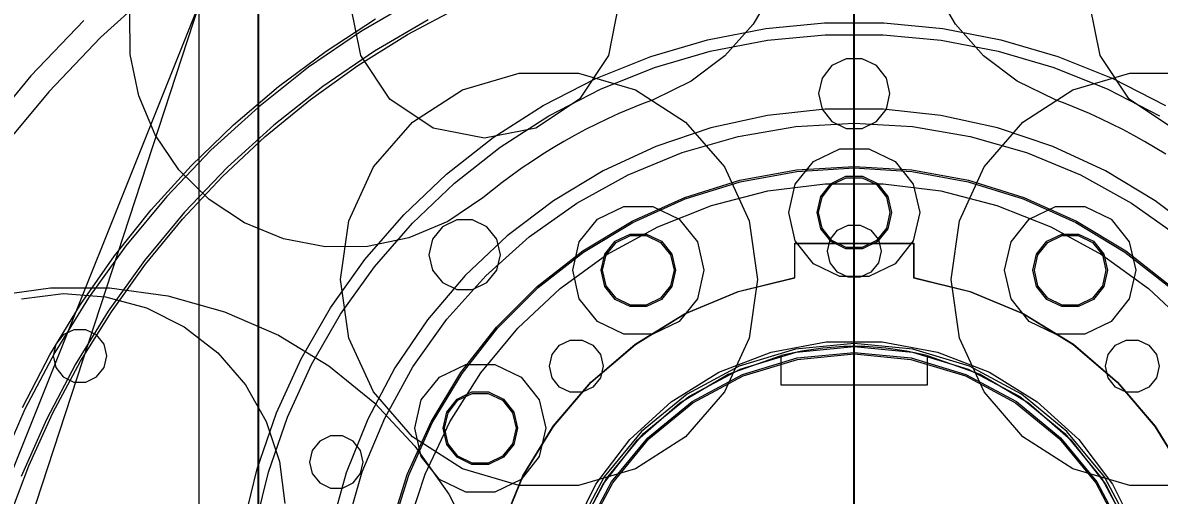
# Model space of a CAD drawing. Header units: millimetres. Extents: x -1970 to 59977, y -50268 to 6837.
# Drawn here: x 25049 to 25430.6, y 1774.9 to 1933.8 of the extents above; entities that cross this region are included whole.
import ezdxf

# ---------------------------------------------------------------- set-up
doc = ezdxf.new("R2010")
doc.units = ezdxf.units.MM
for name, color, linetype, lineweight in [('COTAS_O', 1, 'Continuous', 0), ('COTAS_P', 1, 'Continuous', 0), ('lateral_briquetadora', 7, 'Continuous', 0)]:
    doc.layers.add(name, color=color, linetype=linetype, lineweight=lineweight)
doc.dimstyles.new('R19_100', dxfattribs={"dimtxt": 250, "dimasz": 150, "dimexe": 150, "dimexo": 80, "dimgap": 100, "dimtad": 1, "dimtih": 1, "dimtoh": 1, "dimdsep": 46, "dimcen": 0.09, "dimadec": 0, "dimazin": 0, "dimtfac": 1, "dimtdec": 4, "dimtofl": 0, "dimtmove": 0, "dimatfit": 3, "dimfxl": 1, "dimtolj": 1, "dimtzin": 0, "dimarcsym": 0})

# ---------------------------------------------------------------- blocks, each defined once
blk = doc.blocks.new('*D3')
at = {"layer": 'COTAS_P', "color": 0, "lineweight": -2, "transparency": 16777216}
for p, q in [((25334.81, 3271.57), (25051.31, 4199.21)), ((16158.18, 1324.54), (24951.7, 4011.92)), ((16254.38, 496.51), (15970.89, 1424.15))]:
    blk.add_line(p, q, dxfattribs=at)
at = {"layer": 'COTAS_P', "color": 0, "transparency": 16777216}
for points in [[(24944.39, 4035.83), (24959, 3988.02), (25095.15, 4055.76)], [(16150.87, 1348.45), (16165.48, 1300.63), (16014.73, 1280.7)]]:
    blk.add_solid(points, dxfattribs=at)
at = {"layer": 'Defpoints', "color": 0, "transparency": 16777216}
for p in [(25095.15, 4055.76), (25358.19, 3195.06), (16277.76, 420)]:
    blk.add_point(p, dxfattribs=at)
blk = doc.blocks.new('*D5')
at = {"layer": 'COTAS_P', "color": 0, "lineweight": -2, "transparency": 16777216}
for p, q in [((25438.19, 3195.06), (25908.19, 3195.06)), ((25758.19, 150), (25758.19, 3045.06)), ((25438.19, 0), (25908.19, 0))]:
    blk.add_line(p, q, dxfattribs=at)
at = {"layer": 'COTAS_P', "color": 0, "transparency": 16777216}
for points in [[(25733.19, 3045.06), (25783.19, 3045.06), (25758.19, 3195.06)], [(25733.19, 150), (25783.19, 150), (25758.19, 0)]]:
    blk.add_solid(points, dxfattribs=at)
at = {"layer": 'Defpoints', "color": 0, "transparency": 16777216}
for p in [(25358.19, 3195.06), (25758.19, 3195.06), (25358.19, 0)]:
    blk.add_point(p, dxfattribs=at)
blk = doc.blocks.new('*D6')
at = {"layer": 'COTAS_P', "color": 0, "lineweight": -2, "transparency": 16777216}
for p, q in [((25128.19, 1262), (25128.19, 2232)), ((27628.19, 1262), (27628.19, 2232)), ((25278.19, 2082), (27478.19, 2082))]:
    blk.add_line(p, q, dxfattribs=at)
at = {"layer": 'COTAS_P', "color": 0, "transparency": 16777216}
for points in [[(25278.19, 2107), (25278.19, 2057), (25128.19, 2082)], [(27478.19, 2107), (27478.19, 2057), (27628.19, 2082)]]:
    blk.add_solid(points, dxfattribs=at)
at = {"layer": 'Defpoints', "color": 0, "transparency": 16777216}
for p in [(27628.19, 2082), (25128.19, 1182), (27628.19, 1182)]:
    blk.add_point(p, dxfattribs=at)
blk = doc.blocks.new('*D21')
at = {"layer": 'COTAS_O', "color": 0, "lineweight": -2, "transparency": 16777216}
for p, q in [((24708.19, 2300), (25478.19, 2300)), ((25328.19, 150), (25328.19, 2150)), ((24708.19, 0), (25478.19, 0))]:
    blk.add_line(p, q, dxfattribs=at)
at = {"layer": 'COTAS_O', "color": 0, "transparency": 16777216}
for points in [[(25303.19, 2150), (25353.19, 2150), (25328.19, 2300)], [(25303.19, 150), (25353.19, 150), (25328.19, 0)]]:
    blk.add_solid(points, dxfattribs=at)
at = {"layer": 'Defpoints', "color": 0, "transparency": 16777216}
for p in [(24628.19, 2300), (25328.19, 2300), (24628.19, 0)]:
    blk.add_point(p, dxfattribs=at)

msp = doc.modelspace()

# ---------------------------------------------------------------- linework, layer by layer
at = {"layer": 'lateral_briquetadora'}
for p, q in [((25093.784, 1945.862), (25075.143, 1928.869)), ((25301.403, 1945.609), (25294.219, 1933.346)), ((25362.154, 1933.346), (25354.97, 1945.609)), ((25028.187, 1740), (25108.187, 1940)), ((25108.187, 1940), (25028.187, 1695)), ((25108.187, 1510), (25108.187, 1940)), ((25108.187, 1504), (25108.187, 1940)), ((25162.487, 1922.77), (25159.062, 1939.991)), ((25181.334, 1941.874), (25162.759, 1930.988)), ((25178.187, 1929.808), (25195.5, 1939.062)), ((25249.062, 1939.991), (25245.636, 1922.77)), ((25410.737, 1922.77), (25407.312, 1939.991)), ((25085.067, 1923.128), (25084.977, 1937.34)), ((25150.83, 1924.253), (25167.485, 1935.094)), ((25069.551, 1934.59), (25051.754, 1915.937)), ((25185.136, 1934.835), (25167.042, 1924.231)), ((25278.913, 1928.109), (25298.443, 1931.873)), ((25294.219, 1933.346), (25284.78, 1922.72)), ((25298.443, 1931.873), (25318.242, 1933.763)), ((25318.242, 1933.763), (25338.131, 1933.763)), ((25338.131, 1933.763), (25357.93, 1931.873)), ((25357.93, 1931.873), (25377.46, 1928.109)), ((25371.593, 1922.72), (25362.154, 1933.346)), ((25075.143, 1928.869), (25057.731, 1910.62)), ((25162.759, 1930.988), (25144.986, 1918.834)), ((25161.516, 1919.441), (25178.187, 1929.808)), ((25259.829, 1922.505), (25278.913, 1928.109)), ((25279.856, 1924.221), (25299.012, 1927.913)), ((25299.012, 1927.913), (25318.432, 1929.768)), ((25318.432, 1929.768), (25337.941, 1929.768)), ((25337.941, 1929.768), (25357.361, 1927.913)), ((25357.361, 1927.913), (25376.517, 1924.221)), ((25377.46, 1928.109), (25396.544, 1922.505)), ((25134.905, 1912.368), (25150.83, 1924.253)), ((25167.042, 1924.231), (25149.729, 1912.392)), ((25261.138, 1918.725), (25279.856, 1924.221)), ((25376.517, 1924.221), (25395.236, 1918.725)), ((25087.929, 1909.207), (25085.067, 1923.128)), ((25172.242, 1908.171), (25162.487, 1922.77)), ((25245.636, 1922.77), (25235.881, 1908.171)), ((25241.365, 1915.113), (25259.829, 1922.505)), ((25284.78, 1922.72), (25273.449, 1914.14)), ((25325.516, 1921.699), (25320.705, 1919.382)), ((25330.857, 1921.699), (25325.516, 1921.699)), ((25335.668, 1919.382), (25330.857, 1921.699)), ((25382.924, 1914.14), (25371.593, 1922.72)), ((25396.544, 1922.505), (25415.008, 1915.113)), ((25420.492, 1908.171), (25410.737, 1922.77)), ((25051.754, 1915.937), (25035.299, 1896.09)), ((25144.986, 1918.834), (25128.103, 1905.473)), ((25145.558, 1908.006), (25161.516, 1919.441)), ((25196.608, 1911.209), (25215.725, 1916.823)), ((25215.725, 1916.823), (25235.649, 1916.823)), ((25235.649, 1916.823), (25254.766, 1911.209)), ((25243.026, 1911.475), (25261.138, 1918.725)), ((25320.705, 1919.382), (25317.375, 1915.207)), ((25338.998, 1915.207), (25335.668, 1919.382)), ((25395.236, 1918.725), (25413.347, 1911.475)), ((25401.608, 1911.209), (25420.725, 1916.823)), ((25420.725, 1916.823), (25440.649, 1916.823)), ((25119.773, 1899.486), (25134.905, 1912.368)), ((25149.729, 1912.392), (25133.283, 1899.377)), ((25223.687, 1905.999), (25241.365, 1915.113)), ((25273.449, 1914.14), (25260.663, 1907.936)), ((25317.375, 1915.207), (25316.187, 1910)), ((25340.187, 1910), (25338.998, 1915.207)), ((25395.71, 1907.936), (25382.924, 1914.14)), ((25415.008, 1915.113), (25432.687, 1905.999)), ((25057.731, 1910.62), (25041.632, 1891.202)), ((25093.451, 1896.111), (25087.929, 1909.207)), ((25186.841, 1898.416), (25172.242, 1908.171)), ((25179.846, 1900.438), (25196.608, 1911.209)), ((25235.881, 1908.171), (25221.282, 1898.416)), ((25225.687, 1902.535), (25243.026, 1911.475)), ((25254.766, 1911.209), (25271.527, 1900.438)), ((25316.187, 1910), (25317.375, 1904.793)), ((25338.998, 1904.793), (25340.187, 1910)), ((25384.846, 1900.438), (25401.608, 1911.209)), ((25413.347, 1911.475), (25430.687, 1902.535)), ((25435.091, 1898.416), (25420.492, 1908.171)), ((25128.103, 1905.473), (25112.191, 1890.968)), ((25130.383, 1895.552), (25145.558, 1908.006)), ((25206.955, 1895.246), (25223.687, 1905.999)), ((25252.951, 1904.902), (25249.146, 1903.263)), ((25256.791, 1906.46), (25252.951, 1904.902)), ((25260.663, 1907.936), (25256.791, 1906.46)), ((25318.442, 1904.736), (25299.066, 1902.629)), ((25317.375, 1904.793), (25320.705, 1900.618)), ((25337.932, 1904.736), (25318.442, 1904.736)), ((25335.668, 1900.618), (25338.998, 1904.793)), ((25357.307, 1902.629), (25337.932, 1904.736)), ((25399.582, 1906.46), (25395.71, 1907.936)), ((25403.422, 1904.902), (25399.582, 1906.46)), ((25407.228, 1903.263), (25403.422, 1904.902)), ((25209.275, 1891.988), (25225.687, 1902.535)), ((25245.376, 1901.543), (25241.643, 1899.743)), ((25249.146, 1903.263), (25245.376, 1901.543)), ((25299.066, 1902.629), (25280.031, 1898.439)), ((25320.705, 1900.618), (25325.516, 1898.301)), ((25330.857, 1898.301), (25335.668, 1900.618)), ((25376.342, 1898.439), (25357.307, 1902.629)), ((25410.997, 1901.543), (25407.228, 1903.263)), ((25414.73, 1899.743), (25410.997, 1901.543)), ((25105.498, 1885.662), (25119.773, 1899.486)), ((25133.283, 1899.377), (25117.783, 1885.247)), ((25166.799, 1885.38), (25179.846, 1900.438)), ((25204.062, 1894.991), (25186.841, 1898.416)), ((25221.282, 1898.416), (25204.062, 1894.991)), ((25237.95, 1897.865), (25234.297, 1895.909)), ((25241.643, 1899.743), (25237.95, 1897.865)), ((25280.031, 1898.439), (25261.562, 1892.216)), ((25271.527, 1900.438), (25284.574, 1885.38)), ((25289.245, 1895.612), (25308.593, 1898.9)), ((25308.593, 1898.9), (25328.187, 1900)), ((25325.516, 1898.301), (25330.857, 1898.301)), ((25328.187, 1900), (25347.78, 1898.9)), ((25347.78, 1898.9), (25367.128, 1895.612)), ((25371.799, 1885.38), (25384.846, 1900.438)), ((25394.811, 1892.216), (25376.342, 1898.439)), ((25418.424, 1897.865), (25414.73, 1899.743)), ((25422.076, 1895.909), (25418.424, 1897.865)), ((25101.423, 1884.344), (25093.451, 1896.111)), ((25116.055, 1882.132), (25130.383, 1895.552)), ((25191.321, 1882.952), (25206.955, 1895.246)), ((25230.687, 1893.875), (25227.12, 1891.765)), ((25234.297, 1895.909), (25230.687, 1893.875)), ((25270.388, 1890.18), (25289.245, 1895.612)), ((25367.128, 1895.612), (25385.985, 1890.18)), ((25425.687, 1893.875), (25422.076, 1895.909)), ((25429.253, 1891.765), (25425.687, 1893.875)), ((25112.191, 1890.968), (25097.328, 1875.391)), ((25193.94, 1879.929), (25209.275, 1891.988)), ((25223.6, 1889.58), (25220.126, 1887.321)), ((25227.12, 1891.765), (25223.6, 1889.58)), ((25261.562, 1892.216), (25243.873, 1884.032)), ((25252.257, 1882.67), (25270.388, 1890.18)), ((25314.47, 1887.2), (25323.291, 1891.448)), ((25323.291, 1891.448), (25333.082, 1891.448)), ((25333.082, 1891.448), (25341.903, 1887.2)), ((25385.985, 1890.18), (25404.116, 1882.67)), ((25412.5, 1884.032), (25394.811, 1892.216)), ((25432.774, 1889.58), (25429.253, 1891.765)), ((25092.138, 1870.951), (25105.498, 1885.662)), ((25117.783, 1885.247), (25103.305, 1870.073)), ((25158.522, 1867.256), (25166.799, 1885.38)), ((25220.126, 1887.321), (25216.701, 1884.988)), ((25284.574, 1885.38), (25292.851, 1867.256)), ((25308.365, 1879.545), (25314.47, 1887.2)), ((25308.84, 1884.33), (25328.187, 1885.5)), ((25328.187, 1885.5), (25347.533, 1884.33)), ((25341.903, 1887.2), (25348.008, 1879.545)), ((25363.522, 1867.256), (25371.799, 1885.38)), ((25111.536, 1874.359), (25101.423, 1884.344)), ((25102.635, 1867.804), (25116.055, 1882.132)), ((25176.926, 1869.227), (25191.321, 1882.952)), ((25213.327, 1882.583), (25210.005, 1880.107)), ((25216.701, 1884.988), (25213.327, 1882.583)), ((25243.873, 1884.032), (25227.173, 1873.984)), ((25235.081, 1873.177), (25252.257, 1882.67)), ((25289.776, 1880.836), (25308.84, 1884.33)), ((25289.896, 1880.351), (25308.901, 1883.833)), ((25308.901, 1883.833), (25328.187, 1885)), ((25320.393, 1879.773), (25325.405, 1882.187)), ((25320.705, 1879.382), (25325.516, 1881.699)), ((25325.405, 1882.187), (25330.968, 1882.187)), ((25325.516, 1881.699), (25330.857, 1881.699)), ((25328.187, 1885), (25347.472, 1883.833)), ((25330.857, 1881.699), (25335.668, 1879.382)), ((25330.968, 1882.187), (25335.98, 1879.773)), ((25347.472, 1883.833), (25366.477, 1880.351)), ((25347.533, 1884.33), (25366.597, 1880.836)), ((25404.116, 1882.67), (25421.292, 1873.177)), ((25429.2, 1873.984), (25412.5, 1884.032)), ((25179.821, 1866.466), (25193.94, 1879.929)), ((25210.005, 1880.107), (25206.736, 1877.56)), ((25271.272, 1875.07), (25289.776, 1880.836)), ((25271.45, 1874.603), (25289.896, 1880.351)), ((25299.142, 1877.255), (25318.454, 1879.694)), ((25306.187, 1870), (25308.365, 1879.545)), ((25316.924, 1875.424), (25320.393, 1879.773)), ((25317.375, 1875.207), (25320.705, 1879.382)), ((25318.454, 1879.694), (25337.919, 1879.694)), ((25335.668, 1879.382), (25338.998, 1875.207)), ((25335.98, 1879.773), (25339.449, 1875.424)), ((25337.919, 1879.694), (25357.231, 1877.255)), ((25348.008, 1879.545), (25350.187, 1870)), ((25366.477, 1880.351), (25384.923, 1874.603)), ((25366.597, 1880.836), (25385.101, 1875.07)), ((25097.328, 1875.391), (25083.586, 1858.816)), ((25123.404, 1866.538), (25111.536, 1874.359)), ((25203.521, 1874.945), (25191.755, 1866.974)), ((25206.736, 1877.56), (25203.521, 1874.945)), ((25227.173, 1873.984), (25211.657, 1862.189)), ((25253.599, 1867.116), (25271.272, 1875.07)), ((25253.831, 1866.673), (25271.45, 1874.603)), ((25280.289, 1872.414), (25299.142, 1877.255)), ((25315.687, 1870), (25316.924, 1875.424)), ((25316.187, 1870), (25317.375, 1875.207)), ((25338.998, 1875.207), (25340.187, 1870)), ((25339.449, 1875.424), (25340.687, 1870)), ((25357.231, 1877.255), (25376.084, 1872.414)), ((25384.923, 1874.603), (25402.542, 1866.673)), ((25385.101, 1875.07), (25402.775, 1867.116)), ((25444.716, 1862.189), (25429.2, 1873.984)), ((25079.748, 1855.414), (25092.138, 1870.951)), ((25103.305, 1870.073), (25089.919, 1853.928)), ((25219.076, 1861.821), (25235.081, 1873.177)), ((25241.97, 1867.774), (25250.791, 1872.022)), ((25250.791, 1872.022), (25260.582, 1872.022)), ((25260.582, 1872.022), (25269.403, 1867.774)), ((25262.191, 1865.248), (25280.289, 1872.414)), ((25308.365, 1860.455), (25306.187, 1870)), ((25316.924, 1864.576), (25315.687, 1870)), ((25317.375, 1864.793), (25316.187, 1870)), ((25340.187, 1870), (25338.998, 1864.793)), ((25340.687, 1870), (25339.449, 1864.576)), ((25350.187, 1870), (25348.008, 1860.455)), ((25376.084, 1872.414), (25394.182, 1865.248)), ((25386.97, 1867.774), (25395.791, 1872.022)), ((25395.791, 1872.022), (25405.582, 1872.022)), ((25405.582, 1872.022), (25414.403, 1867.774)), ((25421.292, 1873.177), (25437.297, 1861.821)), ((25090.181, 1852.628), (25102.635, 1867.804)), ((25136.569, 1861.183), (25123.404, 1866.538)), ((25155.687, 1847.535), (25158.522, 1867.256)), ((25163.901, 1854.195), (25176.926, 1869.227)), ((25167.046, 1851.723), (25179.821, 1866.466)), ((25191.755, 1866.974), (25178.659, 1861.452)), ((25194.702, 1867.514), (25189.89, 1865.197)), ((25200.042, 1867.514), (25194.702, 1867.514)), ((25204.854, 1865.197), (25200.042, 1867.514)), ((25235.865, 1860.119), (25241.97, 1867.774)), ((25237.012, 1857.089), (25253.599, 1867.116)), ((25237.296, 1856.677), (25253.831, 1866.673)), ((25269.403, 1867.774), (25275.508, 1860.119)), ((25292.851, 1867.256), (25295.687, 1847.535)), ((25360.687, 1847.535), (25363.522, 1867.256)), ((25380.865, 1860.119), (25386.97, 1867.774)), ((25402.542, 1866.673), (25419.077, 1856.677)), ((25402.775, 1867.116), (25419.361, 1857.089)), ((25414.403, 1867.774), (25420.508, 1860.119)), ((25189.89, 1865.197), (25186.56, 1861.021)), ((25208.183, 1861.021), (25204.854, 1865.197)), ((25245.133, 1855.871), (25262.191, 1865.248)), ((25247.893, 1860.347), (25252.905, 1862.76)), ((25252.905, 1862.76), (25258.468, 1862.76)), ((25258.468, 1862.76), (25263.48, 1860.347)), ((25320.393, 1860.227), (25316.924, 1864.576)), ((25320.705, 1860.618), (25317.375, 1864.793)), ((25320.078, 1860.905), (25322.575, 1864.036)), ((25322.575, 1864.036), (25326.184, 1865.774)), ((25326.184, 1865.774), (25330.189, 1865.774)), ((25330.189, 1865.774), (25333.798, 1864.036)), ((25333.798, 1864.036), (25336.295, 1860.905)), ((25338.998, 1864.793), (25335.668, 1860.618)), ((25339.449, 1864.576), (25335.98, 1860.227)), ((25392.893, 1860.347), (25397.905, 1862.76)), ((25394.182, 1865.248), (25411.24, 1855.871)), ((25397.905, 1862.76), (25403.468, 1862.76)), ((25403.468, 1862.76), (25408.48, 1860.347)), ((25083.586, 1858.816), (25071.031, 1841.325)), ((25150.525, 1858.499), (25136.569, 1861.183)), ((25164.738, 1858.59), (25150.525, 1858.499)), ((25178.659, 1861.452), (25164.738, 1858.59)), ((25186.56, 1861.021), (25185.372, 1855.815)), ((25211.657, 1862.189), (25197.507, 1848.786)), ((25204.443, 1848.744), (25219.076, 1861.821)), ((25209.372, 1855.815), (25208.183, 1861.021)), ((25233.687, 1850.574), (25235.865, 1860.119)), ((25244.424, 1855.997), (25247.893, 1860.347)), ((25244.875, 1855.78), (25248.205, 1859.956)), ((25248.205, 1859.956), (25253.016, 1862.273)), ((25253.016, 1862.273), (25258.357, 1862.273)), ((25258.357, 1862.273), (25263.168, 1859.956)), ((25263.168, 1859.956), (25266.498, 1855.78)), ((25263.48, 1860.347), (25266.949, 1855.997)), ((25275.508, 1860.119), (25277.687, 1850.574)), ((25308.187, 1859.75), (25348.187, 1859.75)), ((25308.187, 1848.136), (25308.187, 1859.75)), ((25308.287, 1848.051), (25308.287, 1859.65)), ((25308.287, 1859.65), (25348.087, 1859.65)), ((25314.47, 1852.8), (25308.365, 1860.455)), ((25319.187, 1857), (25320.078, 1860.905)), ((25325.405, 1857.813), (25320.393, 1860.227)), ((25325.516, 1858.301), (25320.705, 1860.618)), ((25335.668, 1860.618), (25330.857, 1858.301)), ((25335.98, 1860.227), (25330.968, 1857.813)), ((25336.295, 1860.905), (25337.187, 1857)), ((25348.008, 1860.455), (25341.903, 1852.8)), ((25348.087, 1859.65), (25348.087, 1848.051)), ((25348.187, 1859.75), (25348.187, 1848.136)), ((25378.687, 1850.574), (25380.865, 1860.119)), ((25389.424, 1855.997), (25392.893, 1860.347)), ((25389.875, 1855.78), (25393.205, 1859.956)), ((25393.205, 1859.956), (25398.016, 1862.273)), ((25398.016, 1862.273), (25403.357, 1862.273)), ((25403.357, 1862.273), (25408.168, 1859.956)), ((25408.168, 1859.956), (25411.498, 1855.78)), ((25408.48, 1860.347), (25411.949, 1855.997)), ((25420.508, 1860.119), (25422.687, 1850.574)), ((25068.379, 1839.116), (25079.748, 1855.414)), ((25185.372, 1855.815), (25186.56, 1850.608)), ((25208.183, 1850.608), (25209.372, 1855.815)), ((25221.755, 1845.136), (25237.012, 1857.089)), ((25222.087, 1844.762), (25237.296, 1856.677)), ((25229.386, 1844.43), (25245.133, 1855.871)), ((25243.187, 1850.574), (25244.424, 1855.997)), ((25243.687, 1850.574), (25244.875, 1855.78)), ((25266.498, 1855.78), (25267.687, 1850.574)), ((25266.949, 1855.997), (25268.187, 1850.574)), ((25320.078, 1853.095), (25319.187, 1857)), ((25330.968, 1857.813), (25325.405, 1857.813)), ((25330.857, 1858.301), (25325.516, 1858.301)), ((25337.187, 1857), (25336.295, 1853.095)), ((25388.187, 1850.574), (25389.424, 1855.997)), ((25388.687, 1850.574), (25389.875, 1855.78)), ((25411.24, 1855.871), (25426.987, 1844.43)), ((25411.498, 1855.78), (25412.687, 1850.574)), ((25411.949, 1855.997), (25413.187, 1850.574)), ((25419.077, 1856.677), (25434.286, 1844.762)), ((25419.361, 1857.089), (25434.618, 1845.136)), ((25089.919, 1853.928), (25077.689, 1836.889)), ((25078.746, 1836.671), (25090.181, 1852.628)), ((25152.365, 1837.994), (25163.901, 1854.195)), ((25155.73, 1835.831), (25167.046, 1851.723)), ((25323.291, 1848.552), (25314.47, 1852.8)), ((25322.575, 1849.964), (25320.078, 1853.095)), ((25341.903, 1852.8), (25333.082, 1848.552)), ((25336.295, 1853.095), (25333.798, 1849.964)), ((25158.522, 1827.814), (25155.687, 1847.535)), ((25197.507, 1848.786), (25184.89, 1833.931)), ((25186.56, 1850.608), (25189.89, 1846.433)), ((25191.366, 1834.111), (25204.443, 1848.744)), ((25204.854, 1846.433), (25208.183, 1850.608)), ((25235.865, 1841.028), (25233.687, 1850.574)), ((25244.424, 1845.15), (25243.187, 1850.574)), ((25244.875, 1845.367), (25243.687, 1850.574)), ((25267.687, 1850.574), (25266.498, 1845.367)), ((25268.187, 1850.574), (25266.949, 1845.15)), ((25277.687, 1850.574), (25275.508, 1841.028)), ((25289.222, 1843.509), (25308.187, 1848.136)), ((25289.325, 1843.437), (25308.287, 1848.051)), ((25295.687, 1847.535), (25292.851, 1827.814)), ((25326.184, 1848.226), (25322.575, 1849.964)), ((25333.082, 1848.552), (25323.291, 1848.552)), ((25330.189, 1848.226), (25326.184, 1848.226)), ((25333.798, 1849.964), (25330.189, 1848.226)), ((25348.087, 1848.051), (25367.048, 1843.437)), ((25348.187, 1848.136), (25367.151, 1843.509)), ((25363.522, 1827.814), (25360.687, 1847.535)), ((25380.865, 1841.028), (25378.687, 1850.574)), ((25389.424, 1845.15), (25388.187, 1850.574)), ((25389.875, 1845.367), (25388.687, 1850.574)), ((25412.687, 1850.574), (25411.498, 1845.367)), ((25413.187, 1850.574), (25411.949, 1845.15)), ((25422.687, 1850.574), (25420.508, 1841.028)), ((25038.685, 1841.967), (25058.291, 1844.662)), ((25058.291, 1844.662), (25078.082, 1844.662)), ((25078.082, 1844.662), (25097.688, 1841.967)), ((25189.89, 1846.433), (25194.702, 1844.116)), ((25194.702, 1844.116), (25200.042, 1844.116)), ((25200.042, 1844.116), (25204.854, 1846.433)), ((25208.051, 1831.431), (25221.755, 1845.136)), ((25208.425, 1831.1), (25222.087, 1844.762)), ((25215.196, 1831.105), (25229.386, 1844.43)), ((25247.893, 1840.801), (25244.424, 1845.15)), ((25248.205, 1841.192), (25244.875, 1845.367)), ((25266.498, 1845.367), (25263.168, 1841.192)), ((25266.949, 1845.15), (25263.48, 1840.801)), ((25271.211, 1835.979), (25289.222, 1843.509)), ((25271.316, 1835.92), (25289.325, 1843.437)), ((25367.048, 1843.437), (25385.057, 1835.92)), ((25367.151, 1843.509), (25385.162, 1835.979)), ((25392.893, 1840.801), (25389.424, 1845.15)), ((25393.205, 1841.192), (25389.875, 1845.367)), ((25411.498, 1845.367), (25408.168, 1841.192)), ((25411.949, 1845.15), (25408.48, 1840.801)), ((25426.987, 1844.43), (25441.177, 1831.105)), ((25048.53, 1840.966), (25062.633, 1842.731)), ((25071.031, 1841.325), (25059.725, 1823.002)), ((25062.633, 1842.731), (25076.808, 1841.711)), ((25076.808, 1841.711), (25090.513, 1837.945)), ((25097.688, 1841.967), (25116.744, 1836.628)), ((25241.97, 1833.373), (25235.865, 1841.028)), ((25252.905, 1838.387), (25247.893, 1840.801)), ((25253.016, 1838.875), (25248.205, 1841.192)), ((25263.168, 1841.192), (25258.357, 1838.875)), ((25263.48, 1840.801), (25258.468, 1838.387)), ((25275.508, 1841.028), (25269.403, 1833.373)), ((25386.97, 1833.373), (25380.865, 1841.028)), ((25397.905, 1838.387), (25392.893, 1840.801)), ((25398.016, 1838.875), (25393.205, 1841.192)), ((25408.168, 1841.192), (25403.357, 1838.875)), ((25408.48, 1840.801), (25403.468, 1838.387)), ((25420.508, 1841.028), (25414.403, 1833.373)), ((25058.078, 1822.122), (25068.379, 1839.116)), ((25077.689, 1836.889), (25066.676, 1819.04)), ((25068.379, 1820), (25078.746, 1836.671)), ((25090.513, 1837.945), (25103.219, 1831.578)), ((25116.744, 1836.628), (25134.896, 1828.743)), ((25142.42, 1820.769), (25152.365, 1837.994)), ((25145.975, 1818.936), (25155.73, 1835.831)), ((25258.468, 1838.387), (25252.905, 1838.387)), ((25258.357, 1838.875), (25253.016, 1838.875)), ((25254.596, 1825.732), (25271.211, 1835.979)), ((25254.701, 1825.685), (25271.316, 1835.92)), ((25385.057, 1835.92), (25401.673, 1825.685)), ((25385.162, 1835.979), (25401.777, 1825.732)), ((25403.468, 1838.387), (25397.905, 1838.387)), ((25403.357, 1838.875), (25398.016, 1838.875)), ((25184.89, 1833.931), (25173.952, 1817.8)), ((25180.01, 1818.106), (25191.366, 1834.111)), ((25250.791, 1829.125), (25241.97, 1833.373)), ((25269.403, 1833.373), (25260.582, 1829.125)), ((25395.791, 1829.125), (25386.97, 1833.373)), ((25414.403, 1833.373), (25405.582, 1829.125)), ((25062.575, 1828.836), (25060.078, 1825.705)), ((25066.184, 1830.574), (25062.575, 1828.836)), ((25070.189, 1830.574), (25066.184, 1830.574)), ((25073.798, 1828.836), (25070.189, 1830.574)), ((25076.295, 1825.705), (25073.798, 1828.836)), ((25103.219, 1831.578), (25114.439, 1822.854)), ((25134.896, 1828.743), (25151.805, 1818.461)), ((25196.098, 1816.174), (25208.051, 1831.431)), ((25196.509, 1815.89), (25208.425, 1831.1)), ((25202.789, 1816.107), (25215.196, 1831.105)), ((25260.582, 1829.125), (25250.791, 1829.125)), ((25405.582, 1829.125), (25395.791, 1829.125)), ((25060.078, 1825.705), (25059.187, 1821.8)), ((25077.187, 1821.8), (25076.295, 1825.705)), ((25166.799, 1809.69), (25158.522, 1827.814)), ((25226.74, 1822.243), (25229.237, 1825.375)), ((25229.237, 1825.375), (25232.846, 1827.112)), ((25232.846, 1827.112), (25236.851, 1827.112)), ((25236.851, 1827.112), (25240.46, 1825.375)), ((25239.782, 1813.018), (25254.596, 1825.732)), ((25239.887, 1812.981), (25254.701, 1825.685)), ((25240.46, 1825.375), (25242.957, 1822.243)), ((25292.851, 1827.814), (25284.574, 1809.69)), ((25300.273, 1823.106), (25318.775, 1826.565)), ((25328.187, 1826), (25308.482, 1824.059)), ((25308.678, 1823.079), (25328.187, 1825)), ((25317.598, 1824.438), (25310.599, 1823.441)), ((25324.651, 1824.937), (25317.598, 1824.438)), ((25318.775, 1826.565), (25337.598, 1826.565)), ((25331.722, 1824.937), (25324.651, 1824.937)), ((25347.891, 1824.059), (25328.187, 1826)), ((25328.187, 1825), (25347.696, 1823.079)), ((25338.775, 1824.438), (25331.722, 1824.937)), ((25337.598, 1826.565), (25356.1, 1823.106)), ((25345.775, 1823.441), (25338.775, 1824.438)), ((25371.799, 1809.69), (25363.522, 1827.814)), ((25401.673, 1825.685), (25416.487, 1812.981)), ((25401.777, 1825.732), (25416.591, 1813.018)), ((25413.416, 1822.243), (25415.913, 1825.375)), ((25415.913, 1825.375), (25419.522, 1827.112)), ((25419.522, 1827.112), (25423.527, 1827.112)), ((25423.527, 1827.112), (25427.136, 1825.375)), ((25427.136, 1825.375), (25429.633, 1822.243)), ((25048.886, 1804.504), (25058.078, 1822.122)), ((25059.725, 1823.002), (25049.722, 1803.935)), ((25059.187, 1821.8), (25060.078, 1817.895)), ((25076.295, 1817.895), (25077.187, 1821.8)), ((25114.439, 1822.854), (25123.742, 1812.109)), ((25134.158, 1802.677), (25142.42, 1820.769)), ((25225.848, 1818.338), (25226.74, 1822.243)), ((25242.957, 1822.243), (25243.848, 1818.338)), ((25282.721, 1816.307), (25300.273, 1823.106)), ((25285.904, 1815.621), (25303.687, 1821.952)), ((25308.482, 1824.059), (25289.536, 1818.312)), ((25289.918, 1817.388), (25308.678, 1823.079)), ((25290.684, 1815.54), (25309.068, 1821.117)), ((25290.875, 1815.078), (25309.165, 1820.627)), ((25310.599, 1823.441), (25303.687, 1821.952)), ((25303.687, 1812), (25303.687, 1821.952)), ((25309.068, 1821.117), (25328.187, 1823)), ((25309.165, 1820.627), (25328.187, 1822.5)), ((25328.187, 1823), (25347.305, 1821.117)), ((25328.187, 1822.5), (25347.208, 1820.627)), ((25352.687, 1821.952), (25345.775, 1823.441)), ((25347.208, 1820.627), (25365.498, 1815.078)), ((25347.305, 1821.117), (25365.69, 1815.54)), ((25347.696, 1823.079), (25366.455, 1817.388)), ((25366.838, 1818.312), (25347.891, 1824.059)), ((25352.687, 1821.952), (25370.469, 1815.621)), ((25352.687, 1821.952), (25352.687, 1812)), ((25356.1, 1823.106), (25373.652, 1816.307)), ((25412.525, 1818.338), (25413.416, 1822.243)), ((25429.633, 1822.243), (25430.525, 1818.338)), ((25066.676, 1819.04), (25056.932, 1800.468)), ((25059.125, 1802.687), (25068.379, 1820)), ((25060.078, 1817.895), (25062.575, 1814.764)), ((25073.798, 1814.764), (25076.295, 1817.895)), ((25137.871, 1801.191), (25145.975, 1818.936)), ((25151.805, 1818.461), (25167.157, 1805.971)), ((25173.952, 1817.8), (25164.823, 1800.58)), ((25170.517, 1800.93), (25180.01, 1818.106)), ((25188.896, 1814.7), (25197.717, 1818.948)), ((25197.717, 1818.948), (25207.508, 1818.948)), ((25207.508, 1818.948), (25216.33, 1814.7)), ((25226.74, 1814.433), (25225.848, 1818.338)), ((25243.848, 1818.338), (25242.957, 1814.433)), ((25289.536, 1818.312), (25272.074, 1808.978)), ((25272.63, 1808.147), (25289.918, 1817.388)), ((25366.455, 1817.388), (25383.744, 1808.147)), ((25384.299, 1808.978), (25366.838, 1818.312)), ((25413.416, 1814.433), (25412.525, 1818.338)), ((25430.525, 1818.338), (25429.633, 1814.433)), ((25062.575, 1814.764), (25066.184, 1813.026)), ((25066.184, 1813.026), (25070.189, 1813.026)), ((25070.189, 1813.026), (25073.798, 1814.764)), ((25182.792, 1807.045), (25188.896, 1814.7)), ((25186.071, 1799.588), (25196.098, 1816.174)), ((25186.514, 1799.356), (25196.509, 1815.89)), ((25192.359, 1799.672), (25202.789, 1816.107)), ((25216.33, 1814.7), (25222.434, 1807.045)), ((25229.237, 1811.302), (25226.74, 1814.433)), ((25227.134, 1798.15), (25239.782, 1813.018)), ((25227.237, 1798.122), (25239.887, 1812.981)), ((25242.957, 1814.433), (25240.46, 1811.302)), ((25266.718, 1806.398), (25282.721, 1816.307)), ((25269.628, 1806.061), (25285.904, 1815.621)), ((25273.741, 1806.484), (25290.684, 1815.54)), ((25274.018, 1806.068), (25290.875, 1815.078)), ((25365.498, 1815.078), (25382.355, 1806.068)), ((25365.69, 1815.54), (25382.632, 1806.484)), ((25370.469, 1815.621), (25386.745, 1806.061)), ((25373.652, 1816.307), (25389.655, 1806.398)), ((25415.913, 1811.302), (25413.416, 1814.433)), ((25416.487, 1812.981), (25429.136, 1798.122)), ((25416.591, 1813.018), (25429.24, 1798.15)), ((25429.633, 1814.433), (25427.136, 1811.302)), ((25123.742, 1812.109), (25130.77, 1799.756)), ((25179.846, 1794.633), (25166.799, 1809.69)), ((25194.819, 1807.273), (25199.831, 1809.687)), ((25195.131, 1806.882), (25199.943, 1809.199)), ((25199.831, 1809.687), (25205.394, 1809.687)), ((25199.943, 1809.199), (25205.283, 1809.199)), ((25205.283, 1809.199), (25210.095, 1806.882)), ((25205.394, 1809.687), (25210.407, 1807.273)), ((25232.846, 1809.564), (25229.237, 1811.302)), ((25236.851, 1809.564), (25232.846, 1809.564)), ((25240.46, 1811.302), (25236.851, 1809.564)), ((25272.074, 1808.978), (25256.769, 1796.418)), ((25284.574, 1809.69), (25271.527, 1794.633)), ((25352.687, 1812), (25303.687, 1812)), ((25384.846, 1794.633), (25371.799, 1809.69)), ((25399.604, 1796.418), (25384.299, 1808.978)), ((25419.522, 1809.564), (25415.913, 1811.302)), ((25423.527, 1809.564), (25419.522, 1809.564)), ((25427.136, 1811.302), (25423.527, 1809.564)), ((25167.157, 1805.971), (25180.665, 1791.508)), ((25180.613, 1797.5), (25182.792, 1807.045)), ((25191.351, 1802.924), (25194.819, 1807.273)), ((25191.801, 1802.707), (25195.131, 1806.882)), ((25210.095, 1806.882), (25213.425, 1802.707)), ((25210.407, 1807.273), (25213.875, 1802.924)), ((25222.434, 1807.045), (25224.613, 1797.5)), ((25252.808, 1793.717), (25266.718, 1806.398)), ((25255.439, 1793.613), (25269.628, 1806.061)), ((25257.476, 1795.711), (25272.63, 1808.147)), ((25258.89, 1794.296), (25273.741, 1806.484)), ((25259.244, 1793.943), (25274.018, 1806.068)), ((25382.355, 1806.068), (25397.129, 1793.943)), ((25382.632, 1806.484), (25397.483, 1794.296)), ((25383.744, 1808.147), (25398.897, 1795.711)), ((25386.745, 1806.061), (25400.934, 1793.613)), ((25389.655, 1806.398), (25403.565, 1793.717)), ((25049.722, 1803.935), (25041.072, 1784.219)), ((25051.023, 1784.805), (25059.125, 1802.687)), ((25127.653, 1783.882), (25134.158, 1802.677)), ((25190.113, 1797.5), (25191.351, 1802.924)), ((25190.613, 1797.5), (25191.801, 1802.707)), ((25213.425, 1802.707), (25214.613, 1797.5)), ((25213.875, 1802.924), (25215.113, 1797.5)), ((25056.932, 1800.468), (25048.505, 1781.262)), ((25130.77, 1799.756), (25135.252, 1786.269)), ((25131.491, 1782.755), (25137.871, 1801.191)), ((25164.823, 1800.58), (25157.609, 1782.474)), ((25163.007, 1782.799), (25170.517, 1800.93)), ((25178.116, 1781.914), (25186.071, 1799.588)), ((25178.584, 1781.737), (25186.514, 1799.356)), ((25182.792, 1787.955), (25180.613, 1797.5)), ((25184.071, 1782.059), (25192.359, 1799.672)), ((25191.351, 1792.076), (25190.113, 1797.5)), ((25191.801, 1792.293), (25190.613, 1797.5)), ((25214.613, 1797.5), (25213.425, 1792.293)), ((25215.113, 1797.5), (25213.875, 1792.076)), ((25216.959, 1781.489), (25227.134, 1798.15)), ((25217.061, 1781.469), (25227.237, 1798.122)), ((25224.613, 1797.5), (25222.434, 1787.955)), ((25429.136, 1798.122), (25439.312, 1781.469)), ((25429.24, 1798.15), (25439.414, 1781.489)), ((25152.309, 1794.9), (25148.701, 1793.162)), ((25156.315, 1794.9), (25152.309, 1794.9)), ((25159.924, 1793.162), (25156.315, 1794.9)), ((25196.608, 1783.861), (25179.846, 1794.633)), ((25241.464, 1778.696), (25252.808, 1793.717)), ((25256.769, 1796.418), (25244.208, 1781.113)), ((25245.04, 1780.557), (25257.476, 1795.711)), ((25246.703, 1779.446), (25258.89, 1794.296)), ((25247.118, 1779.168), (25259.244, 1793.943)), ((25271.527, 1794.633), (25254.766, 1783.861)), ((25401.608, 1783.861), (25384.846, 1794.633)), ((25397.129, 1793.943), (25409.255, 1779.168)), ((25397.483, 1794.296), (25409.671, 1779.446)), ((25398.897, 1795.711), (25411.334, 1780.557)), ((25412.165, 1781.113), (25399.604, 1796.418)), ((25403.565, 1793.717), (25414.909, 1778.696)), ((25146.203, 1790.031), (25145.312, 1786.126)), ((25148.701, 1793.162), (25146.203, 1790.031)), ((25162.421, 1790.031), (25159.924, 1793.162)), ((25163.312, 1786.126), (25162.421, 1790.031)), ((25180.665, 1791.508), (25192.077, 1775.34)), ((25194.819, 1787.727), (25191.351, 1792.076)), ((25195.131, 1788.118), (25191.801, 1792.293)), ((25213.425, 1792.293), (25210.095, 1788.118)), ((25213.875, 1792.076), (25210.407, 1787.727)), ((25243.841, 1778.72), (25255.439, 1793.613)), ((25400.934, 1793.613), (25412.532, 1778.72)), ((25135.252, 1786.269), (25137.017, 1772.166)), ((25145.312, 1786.126), (25146.203, 1782.221)), ((25162.421, 1782.221), (25163.312, 1786.126)), ((25188.896, 1780.3), (25182.792, 1787.955)), ((25199.831, 1785.313), (25194.819, 1787.727)), ((25199.943, 1785.801), (25195.131, 1788.118)), ((25210.095, 1788.118), (25205.283, 1785.801)), ((25210.407, 1787.727), (25205.394, 1785.313)), ((25222.434, 1787.955), (25216.33, 1780.3)), ((25044.108, 1766.432), (25051.023, 1784.805)), ((25122.963, 1764.554), (25127.653, 1783.882)), ((25126.891, 1763.797), (25131.491, 1782.755)), ((25146.203, 1782.221), (25148.701, 1779.089)), ((25157.609, 1782.474), (25152.395, 1763.695)), ((25157.574, 1763.941), (25163.007, 1782.799)), ((25159.924, 1779.089), (25162.421, 1782.221)), ((25215.725, 1778.248), (25196.608, 1783.861)), ((25205.394, 1785.313), (25199.831, 1785.313)), ((25205.283, 1785.801), (25199.943, 1785.801)), ((25254.766, 1783.861), (25235.649, 1778.248)), ((25420.725, 1778.248), (25401.608, 1783.861)), ((25148.701, 1779.089), (25152.309, 1777.351)), ((25156.315, 1777.351), (25159.924, 1779.089)), ((25172.35, 1763.41), (25178.116, 1781.914)), ((25172.836, 1763.291), (25178.584, 1781.737)), ((25178.056, 1763.547), (25184.071, 1782.059)), ((25197.717, 1776.052), (25188.896, 1780.3)), ((25216.33, 1780.3), (25207.508, 1776.052)), ((25209.509, 1763.446), (25216.959, 1781.489)), ((25209.61, 1763.433), (25217.061, 1781.469)), ((25233.074, 1761.847), (25241.464, 1778.696)), ((25244.208, 1781.113), (25234.875, 1763.651)), ((25235.249, 1761.914), (25243.841, 1778.72)), ((25235.799, 1763.268), (25245.04, 1780.557)), ((25237.646, 1762.503), (25246.703, 1779.446)), ((25238.108, 1762.312), (25247.118, 1779.168)), ((25409.255, 1779.168), (25418.265, 1762.312)), ((25409.671, 1779.446), (25418.727, 1762.503)), ((25411.334, 1780.557), (25420.575, 1763.268)), ((25421.498, 1763.651), (25412.165, 1781.113)), ((25412.532, 1778.72), (25421.124, 1761.914)), ((25414.909, 1778.696), (25423.299, 1761.847)), ((25152.309, 1777.351), (25156.315, 1777.351)), ((25192.077, 1775.34), (25201.182, 1757.768)), ((25207.508, 1776.052), (25197.717, 1776.052)), ((25235.649, 1778.248), (25215.725, 1778.248)), ((25440.649, 1778.248), (25420.725, 1778.248))]:
    msp.add_line(p, q, dxfattribs=at)

# ---------------------------------------------------------------- dimensions: what is measured, and where the dimension line sits
at = {"layer": 'COTAS_O'}
dim = msp.add_aligned_dim(p1=(24628.187, 0), p2=(24628.187, 2300), distance=-700, text='<> O', dimstyle='R19_100', dxfattribs=at)
dim.commit()
dim.dimension.update_dxf_attribs({"geometry": '*D21', "text_midpoint": (25328.187, 1150)})
at = {"layer": 'COTAS_P'}
for p1, p2, distance, picture, middle in [((16277.765, 420), (25358.187, 3195.061), 900, '*D3', (20554.937, 2668.234)), ((25358.187, 0), (25358.187, 3195.061), -400, '*D5', (25758.187, 1597.53)), ((25128.187, 1182), (27628.187, 1182), 900, '*D6', (26378.187, 2082))]:
    dim = msp.add_aligned_dim(p1=p1, p2=p2, distance=distance, text='<> P', dimstyle='R19_100', dxfattribs=at)
    dim.commit()
    dim.dimension.update_dxf_attribs({"geometry": picture, "text_midpoint": middle})

doc.saveas('drawing.dxf')
